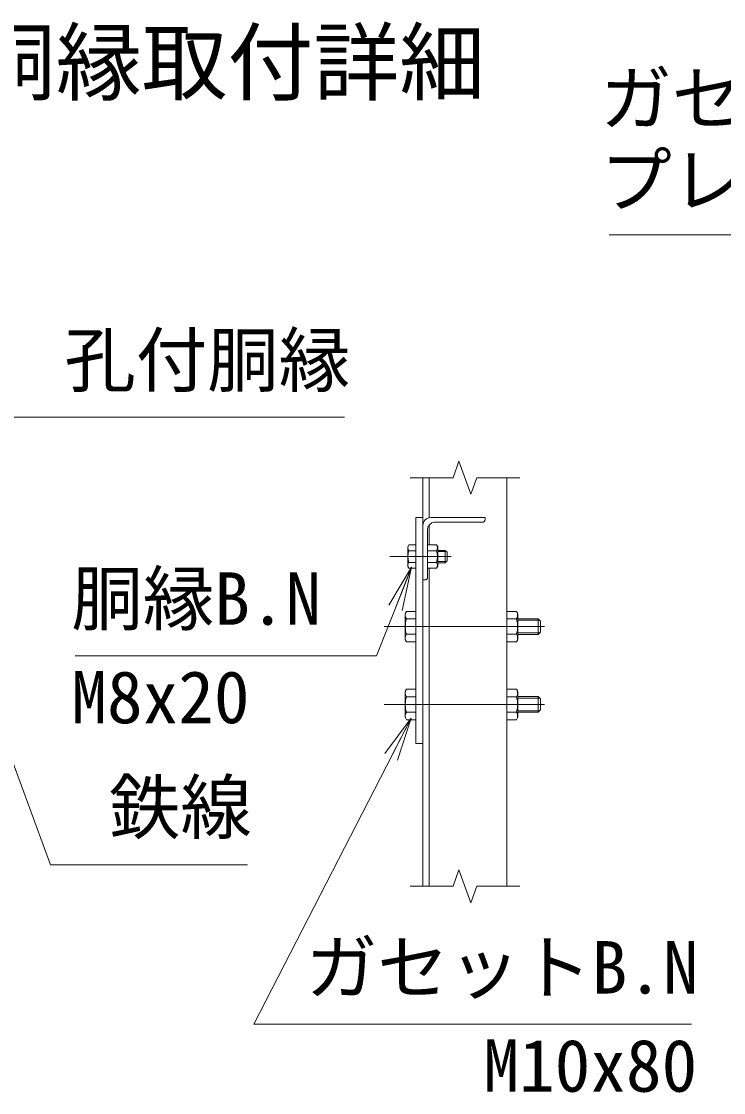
# Model space of a CAD drawing. Units: millimetres, scale not verified. Extents: x -14700 to 14700, y -10395 to 10395.
# Drawn here: x 8031 to 10287, y 3253 to 6694 of the extents above; entities that cross this region are included whole.
import ezdxf
from ezdxf.enums import TextEntityAlignment as Align

# ---------------------------------------------------------------- set-up
doc = ezdxf.new("R2010")
doc.units = ezdxf.units.MM
doc.header["$LTSCALE"] = 70
doc.linetypes.add('USER1', pattern=[50.8, 31.75, -6.35, 6.35, -6.35])
for name, color, linetype, lineweight in [('0-0_D-STR-TXT', 7, 'Continuous', 9), ('0-1_D-STR1', 1, 'Continuous', 18), ('0-2_D-BMK', 2, 'USER1', 13), ('0-3_D-STR3', 3, 'Continuous', 13), ('0-8_D-STR-DIM', 7, 'Continuous', 9), ('0-9_0', 7, 'Continuous', 9)]:
    doc.layers.add(name, color=color, linetype=linetype, lineweight=lineweight)
doc.layers.add('0-4_D-TTL-TXT', color=7, linetype='Continuous')
doc.styles.add('ＭＳ ゴシック', font='')
doc.styles.get('ＭＳ ゴシック').set_extended_font_data('MS Gothic')

# ---------------------------------------------------------------- blocks, each defined once
blk = doc.blocks.new('_Open')
at = {"layer": '0-9_0'}
blk.add_line((-70, 11.67), (0, 0), dxfattribs=at)
blk.add_lwpolyline([(-70, -11.67), (0, 0), (-70, 0)], dxfattribs=at)

msp = doc.modelspace()

# ---------------------------------------------------------------- linework, layer by layer
at = {"layer": '0-0_D-STR-TXT'}
for points in [[(9919.44, 6008.69), (10963.79, 6008.69), (11137.51, 6330.65)], [(9068.94, 5422.83), (7987.29, 5422.83), (7819.59, 5032.92)], [(8757.21, 3985.16), (8124.15, 3985.16), (7753.76, 4991.16)], [(8203.99, 4656.52), (9171.95, 4656.52), (9283.99, 4938.91)], [(10184.19, 3472.75), (8777.4, 3472.75), (9282.15, 4453.87)]]:
    msp.add_lwpolyline(points, dxfattribs=at)
at = {"layer": '0-1_D-STR1'}
for p, q in [((9321.26, 3915.79), (9321.26, 5228.26)), ((9341.26, 5099.48), (9341.26, 5228.26)), ((9591.26, 3915.79), (9591.26, 5228.26)), ((9346.26, 5099.99), (9521.26, 5099.99)), ((9521.26, 5094.99), (9521.26, 5099.99)), ((9321.26, 4899.99), (9321.26, 5074.99)), ((9336.26, 4909.99), (9336.26, 5062.49)), ((9341.26, 5012.51), (9341.26, 5076.63)), ((9358.76, 5084.99), (9511.26, 5084.99)), ((9341.26, 3915.79), (9341.26, 4937.46)), ((9326.26, 4899.99), (9321.26, 4899.99))]:
    msp.add_line(p, q, dxfattribs=at)
for centre, radius, start, end in [((9346.26, 5074.99), 25, 90, 180), ((9511.26, 5094.99), 10, 270, 0), ((9358.76, 5062.49), 22.5, 90, 180), ((9326.26, 4909.99), 10, 270, 0)]:
    msp.add_arc(centre, radius, start, end, dxfattribs=at)
at = {"layer": '0-2_D-BMK'}
for p, q in [((9215.32, 4974.99), (9412.2, 4974.99)), ((9196.74, 4749.99), (9711.73, 4749.99)), ((9196.74, 4499.99), (9711.73, 4499.99))]:
    msp.add_line(p, q, dxfattribs=at)
at = {"layer": '0-3_D-STR3'}
for p, q in [((9298.76, 4374.99), (9298.76, 5099.99)), ((9298.76, 5099.99), (9321.26, 5099.99)), ((9272.26, 5006.49), (9275.74, 5012.51)), ((9272.26, 5006.49), (9272.26, 4943.49)), ((9298.76, 5012.51), (9275.74, 5012.51)), ((9298.76, 4993.75), (9275.74, 4993.75)), ((9298.76, 5012.51), (9298.76, 4937.46)), ((9336.26, 5012.51), (9365.13, 5012.51)), ((9336.26, 4937.46), (9336.26, 5012.51)), ((9336.26, 4993.75), (9365.13, 4993.75)), ((9365.13, 5012.51), (9368.76, 5006.24)), ((9368.76, 4943.74), (9368.76, 5006.24)), ((9368.76, 4994.99), (9392.76, 4994.99)), ((9368.76, 4991.24), (9396.51, 4991.24)), ((9392.76, 4994.99), (9398.76, 4988.99)), ((9392.76, 4994.99), (9392.76, 4954.99)), ((9298.76, 4956.22), (9275.74, 4956.22)), ((9336.26, 4956.22), (9365.13, 4956.22)), ((9368.76, 4958.74), (9396.51, 4958.74)), ((9392.76, 4954.99), (9398.76, 4960.99)), ((9398.76, 4988.99), (9398.76, 4960.99)), ((9272.26, 4943.49), (9275.74, 4937.46)), ((9298.76, 4937.46), (9275.74, 4937.46)), ((9336.26, 4937.46), (9365.13, 4937.46)), ((9365.13, 4937.46), (9368.76, 4943.74)), ((9368.76, 4954.99), (9392.76, 4954.99)), ((9263.76, 4791.24), (9268.28, 4799.06)), ((9263.76, 4791.24), (9263.76, 4708.74)), ((9268.28, 4799.06), (9298.76, 4799.06)), ((9298.76, 4799.06), (9298.76, 4700.91)), ((9621.74, 4799.06), (9591.26, 4799.06)), ((9591.26, 4799.06), (9591.26, 4700.91)), ((9626.26, 4791.24), (9621.74, 4799.06)), ((9626.26, 4791.24), (9626.26, 4708.74)), ((9268.28, 4774.52), (9298.76, 4774.52)), ((9621.74, 4774.52), (9591.26, 4774.52)), ((9626.26, 4774.99), (9691.26, 4774.99)), ((9626.26, 4770.49), (9695.76, 4770.49)), ((9691.26, 4774.99), (9698.76, 4767.49)), ((9698.76, 4767.49), (9698.76, 4732.49)), ((9268.28, 4725.45), (9298.76, 4725.45)), ((9621.74, 4725.45), (9591.26, 4725.45)), ((9626.26, 4729.49), (9695.76, 4729.49)), ((9626.26, 4724.99), (9691.26, 4724.99)), ((9263.76, 4708.74), (9268.28, 4700.91)), ((9268.28, 4700.91), (9298.76, 4700.91)), ((9621.74, 4700.91), (9591.26, 4700.91)), ((9626.26, 4708.74), (9621.74, 4700.91)), ((9263.76, 4541.24), (9268.28, 4549.06)), ((9268.28, 4549.06), (9298.76, 4549.06)), ((9298.76, 4549.06), (9298.76, 4450.91)), ((9621.74, 4549.06), (9591.26, 4549.06)), ((9591.26, 4549.06), (9591.26, 4450.91)), ((9626.26, 4541.24), (9621.74, 4549.06)), ((9263.76, 4541.24), (9263.76, 4458.74)), ((9268.28, 4524.52), (9298.76, 4524.52)), ((9621.74, 4524.52), (9591.26, 4524.52)), ((9626.26, 4541.24), (9626.26, 4458.74)), ((9626.26, 4524.99), (9691.26, 4524.99)), ((9626.26, 4520.49), (9695.76, 4520.49)), ((9691.26, 4524.99), (9698.76, 4517.49)), ((9698.76, 4517.49), (9698.76, 4482.49)), ((9268.28, 4475.45), (9298.76, 4475.45)), ((9621.74, 4475.45), (9591.26, 4475.45)), ((9626.26, 4479.49), (9695.76, 4479.49)), ((9626.26, 4474.99), (9691.26, 4474.99)), ((9263.76, 4458.74), (9268.28, 4450.91)), ((9268.28, 4450.91), (9298.76, 4450.91)), ((9621.74, 4450.91), (9591.26, 4450.91)), ((9626.26, 4458.74), (9621.74, 4450.91)), ((9298.76, 4374.99), (9321.26, 4374.99))]:
    msp.add_line(p, q, dxfattribs=at)
for points in [[(9691.26, 4774.99), (9691.26, 4724.99), (9698.76, 4732.49)], [(9691.26, 4524.99), (9691.26, 4474.99), (9698.76, 4482.49)]]:
    msp.add_lwpolyline(points, dxfattribs=at)
for centre, radius, start, end in [((9334.93, 4974.99), 62.1, 162.4121, 197.5879), ((9289.45, 5003.13), 16.61, 145.61585, 214.38415), ((9351.42, 5003.13), 16.61, 325.61586, 34.38414), ((9305.94, 4974.99), 62.1, 342.4121, 17.5879), ((9289.45, 4946.84), 16.61, 145.61585, 214.38415), ((9351.42, 4946.84), 16.61, 325.61585, 34.38416), ((9286.2, 4786.79), 21.72, 145.61575, 214.38425), ((9603.81, 4786.79), 21.72, 325.61575, 34.38425), ((9345.68, 4749.99), 81.2, 162.41205, 197.58795), ((9544.33, 4749.99), 81.2, 342.41205, 17.58795), ((9286.2, 4713.18), 21.72, 145.61575, 214.38425), ((9603.81, 4713.18), 21.72, 325.61575, 34.38425), ((9286.2, 4536.79), 21.72, 145.61575, 214.38425), ((9603.81, 4536.79), 21.72, 325.61575, 34.38425), ((9345.68, 4499.99), 81.2, 162.41205, 197.58795), ((9544.33, 4499.99), 81.2, 342.41205, 17.58795), ((9286.2, 4463.18), 21.72, 145.61575, 214.38425), ((9603.81, 4463.18), 21.72, 325.61575, 34.38425)]:
    msp.add_arc(centre, radius, start, end, dxfattribs=at)
at = {"layer": '0-8_D-STR-DIM'}
for p, q in [((9437.02, 5281.11), (9417.78, 5228.26)), ((9475.5, 5175.4), (9437.02, 5281.11)), ((9280.01, 5228.26), (9417.78, 5228.26)), ((9494.74, 5228.26), (9475.5, 5175.4)), ((9494.74, 5228.26), (9632.51, 5228.26)), ((9437.02, 3968.65), (9417.78, 3915.79)), ((9475.5, 3862.93), (9437.02, 3968.65)), ((9280.01, 3915.79), (9417.78, 3915.79)), ((9494.74, 3915.79), (9475.5, 3862.93)), ((9494.74, 3915.79), (9632.51, 3915.79))]:
    msp.add_line(p, q, dxfattribs=at)

# ---------------------------------------------------------------- block references
at = {"layer": '0-0_D-STR-TXT', "xscale": 2, "yscale": 2}
for p, rotation in [((9284.73, 4940.77), 68.35863), ((9283.07, 4455.65), 62.77606)]:
    msp.add_blockref('_Open', p, dxfattribs=dict(at, rotation=rotation))

# ---------------------------------------------------------------- texts
at = {"layer": '0-0_D-STR-TXT', "style": 'ＭＳ ゴシック'}
for s, p in [('ガセット', (9891.02, 6312.78)), ('プレート', (9891.02, 6049.63)), ('孔付胴縁', (8169.07, 5471.76)), ('胴縁B.N', (8191.56, 4705.46)), ('M8x20', (8191.56, 4389.1)), ('鉄線', (8312.16, 4035.43)), ('ガセットB.N', (8944.97, 3520.79)), ('M10x80', (9515.47, 3205.32))]:
    msp.add_text(s, height=168.3, dxfattribs=at).set_placement(p, align=Align.BOTTOM_LEFT)
at = {"layer": '0-4_D-TTL-TXT', "style": 'ＭＳ ゴシック'}
msp.add_text('主柱･上胴縁取付詳細', height=202.2, dxfattribs=at).set_placement((6900.64, 6401.27), align=Align.BOTTOM_LEFT)

doc.saveas('drawing.dxf')
